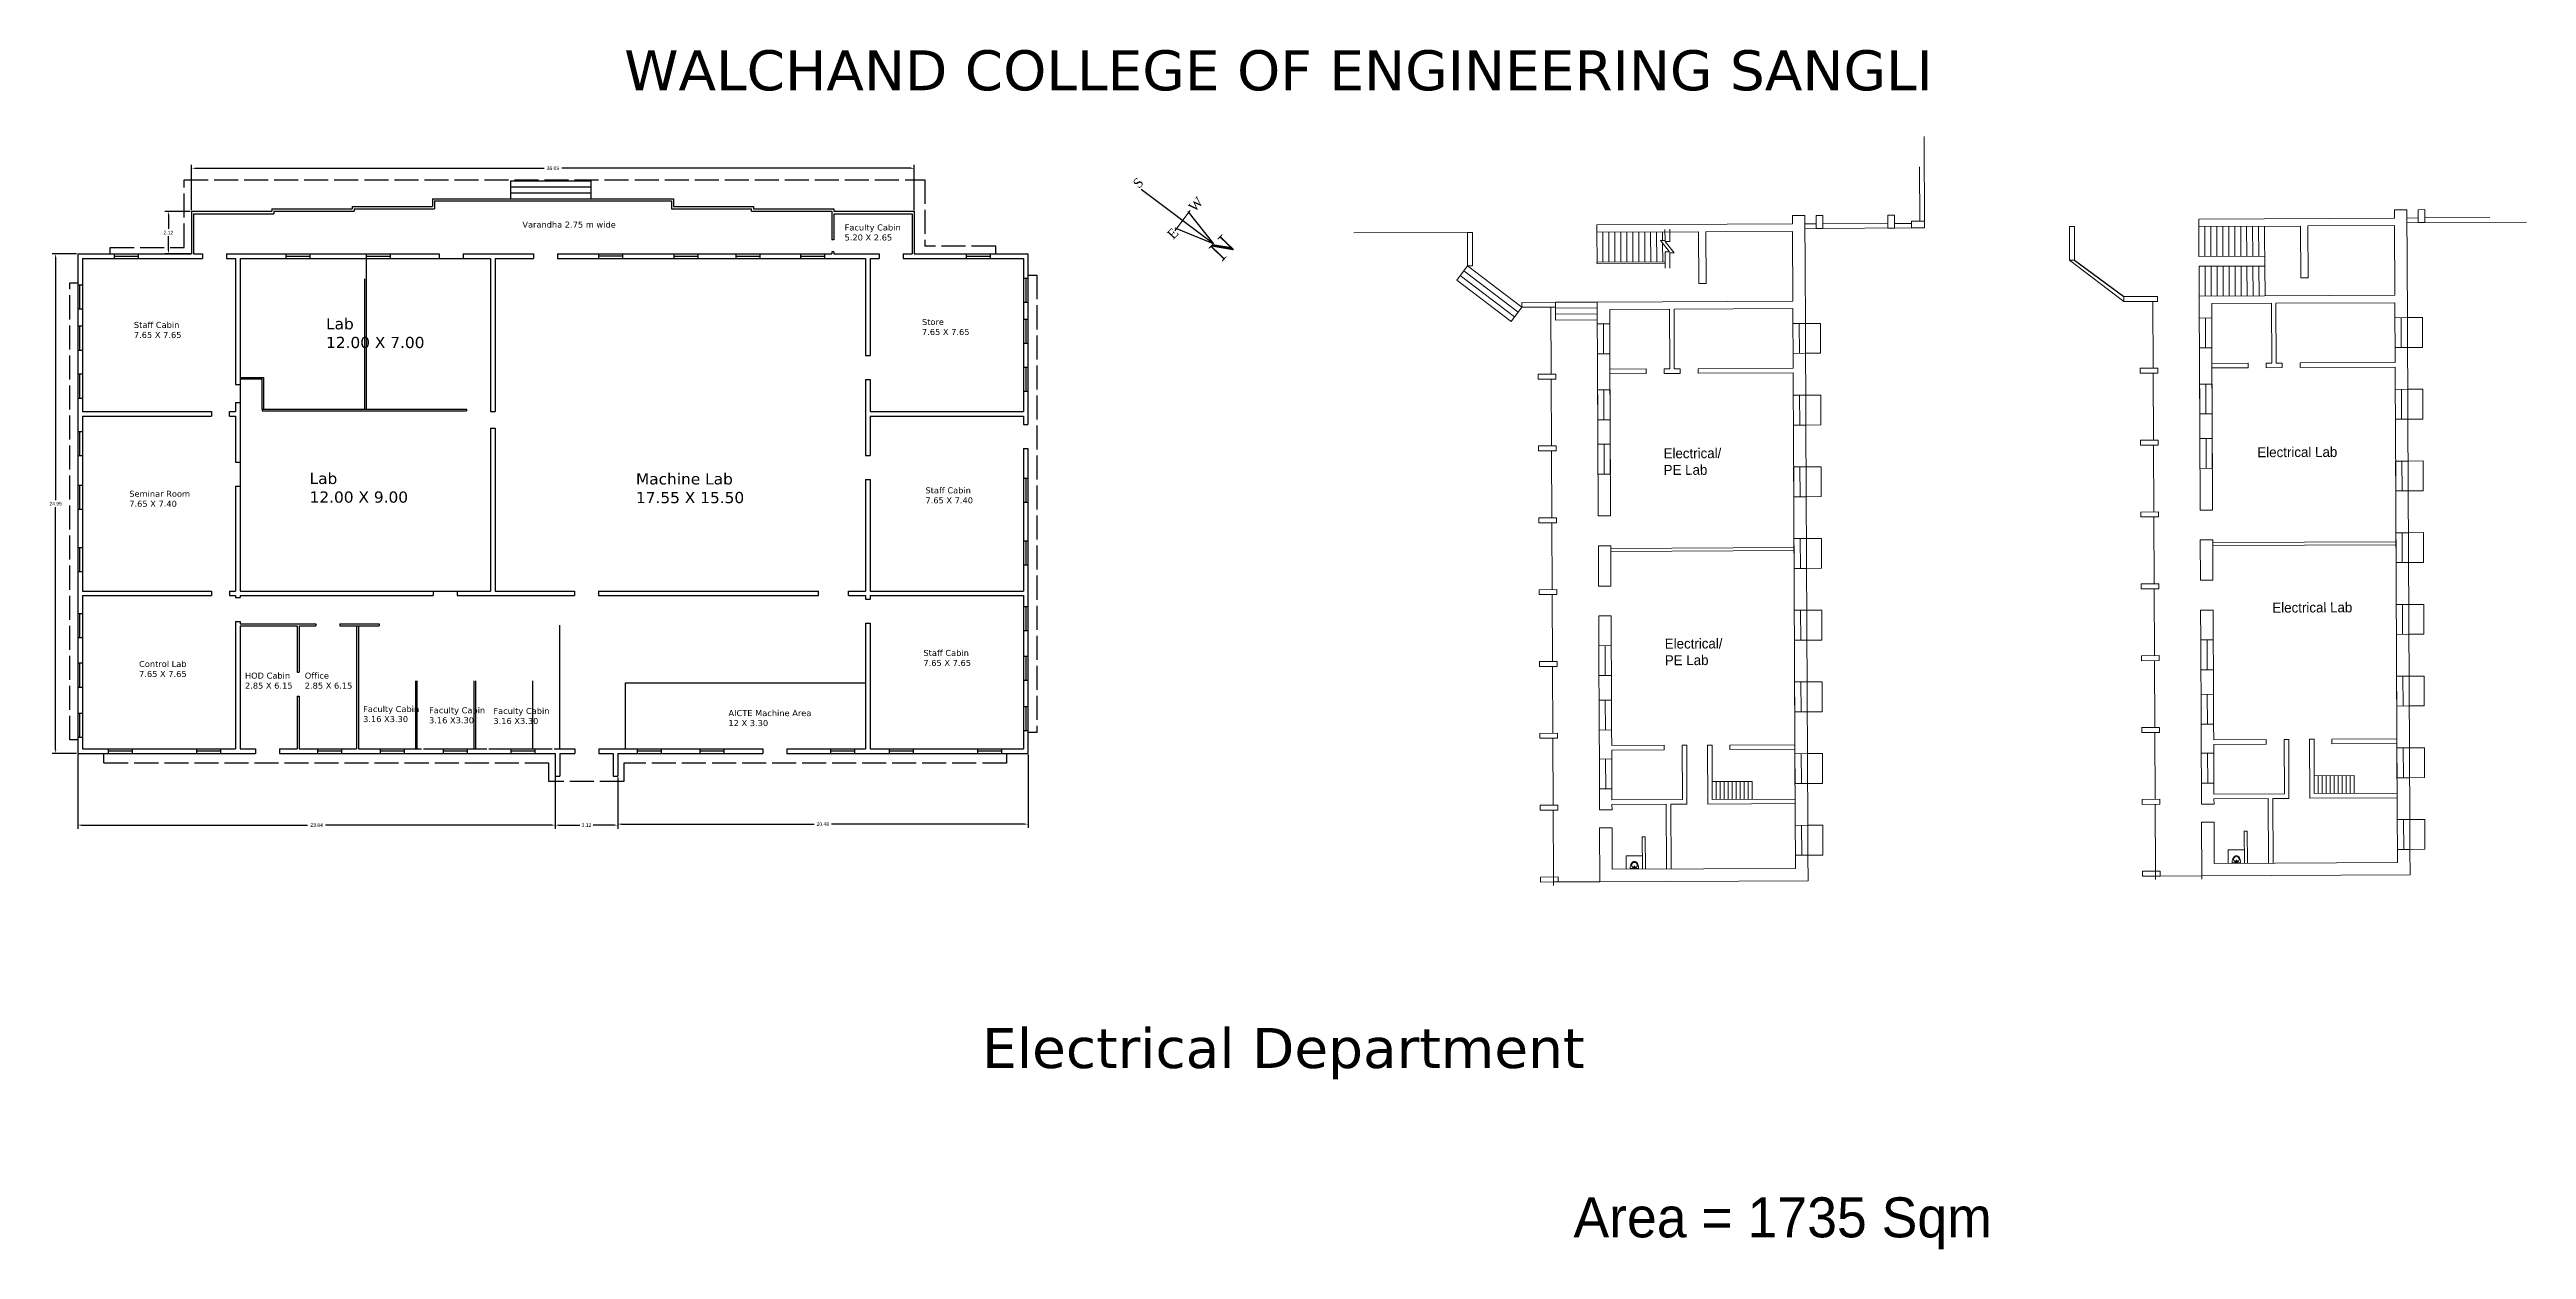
# Model space of a CAD drawing. Header units: inches. Extents: x 132 to 256, y -130 to 49.
# Drawn here: x 132.3 to 256, y -10.8 to 49.1 of the extents above.
import ezdxf

# ---------------------------------------------------------------- set-up
doc = ezdxf.new("R2010")
doc.units = ezdxf.units.IN
doc.header["$MEASUREMENT"] = 0
doc.linetypes.add('ACAD_ISO02W100', pattern=[15, 12, -3])
doc.layers.add('WALL', color=7, linetype='Continuous', lineweight=30)
doc.layers.add('window', color=7, linetype='Continuous', lineweight=13)
doc.styles.add('LGL', font='')
doc.styles.add('PRASAD', font='arial.ttf')
doc.styles.get('LGL').set_extended_font_data('LithographLight')
doc.dimstyles.get("Standard").update_dxf_attribs({"dimtxt": 0.18, "dimasz": 0.18, "dimexe": 0.18, "dimexo": 0.0625, "dimgap": 0.09, "dimtad": 0, "dimtih": 1, "dimtoh": 1, "dimdec": 4, "dimzin": 0, "dimdsep": 46, "dimtxsty": 'Standard', "dimcen": 0.09, "dimadec": 0, "dimazin": 0, "dimtfac": 1, "dimtdec": 4, "dimtofl": 0, "dimtmove": 0, "dimatfit": 3, "dimfxl": 1, "dimtolj": 1, "dimtzin": 0, "dimarcsym": 0})

# ---------------------------------------------------------------- blocks, each defined once
blk = doc.blocks.new('*D15')
at = {"color": 0, "lineweight": -2}
for p, q in [((133.75, 13.9), (133.75, 10.2)), ((157.59, 13.9), (157.59, 10.2)), ((133.93, 10.38), (145.22, 10.38)), ((157.41, 10.38), (146.12, 10.38))]:
    blk.add_line(p, q, dxfattribs=at)
at = {"color": 0}
for points in [[(133.93, 10.41), (133.93, 10.35), (133.75, 10.38)], [(157.41, 10.41), (157.41, 10.35), (157.59, 10.38)]]:
    blk.add_solid(points, dxfattribs=at)
at = {"layer": 'Defpoints', "color": 0}
for p in [(133.75, 13.96), (157.59, 13.96), (157.59, 10.38)]:
    blk.add_point(p, dxfattribs=at)
at = {"color": 0, "insert": (145.67, 10.38), "char_height": 0.18, "attachment_point": 5}
blk.add_mtext('\\A1;23.84', dxfattribs=at)
blk = doc.blocks.new('*D16')
at = {"color": 0, "lineweight": -2}
for p, q in [((157.59, 12.75), (157.59, 10.2)), ((160.71, 12.75), (160.71, 10.2)), ((157.77, 10.38), (158.82, 10.38)), ((160.53, 10.38), (159.48, 10.38))]:
    blk.add_line(p, q, dxfattribs=at)
at = {"color": 0}
for points in [[(157.77, 10.41), (157.77, 10.35), (157.59, 10.38)], [(160.53, 10.41), (160.53, 10.35), (160.71, 10.38)]]:
    blk.add_solid(points, dxfattribs=at)
at = {"layer": 'Defpoints', "color": 0}
for p in [(157.59, 12.82), (160.71, 12.82), (160.71, 10.38)]:
    blk.add_point(p, dxfattribs=at)
at = {"color": 0, "insert": (159.15, 10.38), "char_height": 0.18, "attachment_point": 5}
blk.add_mtext('\\A1;3.12', dxfattribs=at)
blk = doc.blocks.new('*D17')
at = {"color": 0, "lineweight": -2}
for p, q in [((181.2, 13.9), (181.2, 10.25)), ((160.71, 12.75), (160.71, 10.25)), ((160.89, 10.43), (170.52, 10.43)), ((181.02, 10.43), (171.39, 10.43))]:
    blk.add_line(p, q, dxfattribs=at)
at = {"color": 0}
for points in [[(160.89, 10.46), (160.89, 10.4), (160.71, 10.43)], [(181.02, 10.46), (181.02, 10.4), (181.2, 10.43)]]:
    blk.add_solid(points, dxfattribs=at)
at = {"layer": 'Defpoints', "color": 0}
for p in [(181.2, 13.96), (160.71, 12.82), (181.2, 10.43)]:
    blk.add_point(p, dxfattribs=at)
at = {"color": 0, "insert": (170.95, 10.43), "char_height": 0.18, "attachment_point": 5}
blk.add_mtext('\\A1;20.48', dxfattribs=at)
blk = doc.blocks.new('*D18')
at = {"color": 0, "lineweight": -2}
for p, q in [((133.68, 38.91), (132.46, 38.91)), ((132.64, 38.73), (132.64, 26.61)), ((132.64, 14.14), (132.64, 26.25)), ((133.68, 13.96), (132.46, 13.96))]:
    blk.add_line(p, q, dxfattribs=at)
at = {"color": 0}
for points in [[(132.61, 38.73), (132.67, 38.73), (132.64, 38.91)], [(132.61, 14.14), (132.67, 14.14), (132.64, 13.96)]]:
    blk.add_solid(points, dxfattribs=at)
at = {"layer": 'Defpoints', "color": 0}
for p in [(133.75, 38.91), (132.64, 13.96), (133.75, 13.96)]:
    blk.add_point(p, dxfattribs=at)
at = {"color": 0, "insert": (132.64, 26.43), "char_height": 0.18, "attachment_point": 5}
blk.add_mtext('\\A1;24.95', dxfattribs=at)
blk = doc.blocks.new('*D19')
at = {"color": 0, "lineweight": -2}
for p, q in [((139.36, 41.03), (138.09, 41.03)), ((138.27, 40.85), (138.27, 40.15)), ((138.27, 39.09), (138.27, 39.79)), ((139.36, 38.91), (138.09, 38.91))]:
    blk.add_line(p, q, dxfattribs=at)
at = {"color": 0}
for points in [[(138.24, 40.85), (138.3, 40.85), (138.27, 41.03)], [(138.24, 39.09), (138.3, 39.09), (138.27, 38.91)]]:
    blk.add_solid(points, dxfattribs=at)
at = {"layer": 'Defpoints', "color": 0}
for p in [(138.27, 41.03), (139.43, 41.03), (139.43, 38.91)]:
    blk.add_point(p, dxfattribs=at)
at = {"color": 0, "insert": (138.27, 39.97), "char_height": 0.18, "attachment_point": 5}
blk.add_mtext('\\A1;2.12', dxfattribs=at)
blk = doc.blocks.new('*D20')
at = {"color": 0, "lineweight": -2}
for p, q in [((139.43, 41.09), (139.43, 43.36)), ((175.52, 41.09), (175.52, 43.36)), ((139.61, 43.18), (157.04, 43.18)), ((175.34, 43.18), (157.91, 43.18))]:
    blk.add_line(p, q, dxfattribs=at)
at = {"color": 0}
for points in [[(139.61, 43.21), (139.61, 43.15), (139.43, 43.18)], [(175.34, 43.21), (175.34, 43.15), (175.52, 43.18)]]:
    blk.add_solid(points, dxfattribs=at)
at = {"layer": 'Defpoints', "color": 0}
for p in [(175.52, 43.18), (139.43, 41.03), (175.52, 41.03)]:
    blk.add_point(p, dxfattribs=at)
at = {"color": 0, "insert": (157.47, 43.18), "char_height": 0.18, "attachment_point": 5}
blk.add_mtext('\\A1;36.09', dxfattribs=at)
blk = doc.blocks.new('urinal_p07')
blk.add_lwpolyline([(240, -40, -0.0613081), (220, -199, -0.0746389), (169, -321, -0.1069794), (84, -411, -0.1515369), (0, -437, -0.1515369), (-84, -411, -0.1069794), (-169, -321, -0.0746389), (-220, -199, -0.0613081), (-240, -40)], format="xyb", close=True)
for centre, radius in [((0, -228), 159), ((0, -139), 40)]:
    blk.add_circle(centre, radius)

msp = doc.modelspace()

# ---------------------------------------------------------------- linework, layer by layer
at = {"linetype": 'ACAD_ISO02W100', "ltscale": 0.1}
for p, q in [((139.055, 39.219), (139.055, 42.602)), ((139.055, 42.602), (176.052, 42.602)), ((176.052, 42.602), (176.052, 39.284)), ((135.355, 39.219), (139.055, 39.219)), ((179.583, 39.284), (176.052, 39.284)), ((179.583, 38.907), (179.583, 39.284)), ((133.341, 14.637), (133.341, 37.454)), ((181.645, 37.837), (181.645, 14.996)), ((133.745, 14.637), (133.341, 14.637)), ((180.117, 13.958), (180.117, 13.473)), ((157.268, 13.472), (135.04, 13.472)), ((161.022, 12.553), (157.268, 12.553)), ((180.117, 13.473), (161.022, 13.473))]:
    msp.add_line(p, q, dxfattribs=at)
for p, q in [((155.377, 42.558), (157.471, 42.558)), ((155.377, 41.658), (155.377, 42.558)), ((155.377, 42.258), (157.471, 42.258)), ((157.471, 42.558), (159.377, 42.558)), ((157.471, 42.258), (159.377, 42.258)), ((159.377, 41.658), (159.377, 42.558)), ((139.426, 41.031), (143.436, 41.031)), ((139.426, 41.031), (139.426, 38.908)), ((139.526, 40.908), (143.536, 40.908)), ((139.526, 40.908), (139.526, 38.908)), ((143.436, 41.154), (147.446, 41.154)), ((143.436, 41.154), (143.436, 41.031)), ((143.536, 41.031), (147.546, 41.031)), ((143.536, 41.031), (143.536, 40.908)), ((147.446, 41.277), (151.456, 41.277)), ((147.446, 41.277), (147.446, 41.154)), ((147.546, 41.154), (151.556, 41.154)), ((147.546, 41.154), (147.546, 41.031)), ((151.456, 41.658), (157.471, 41.658)), ((151.456, 41.658), (151.456, 41.277)), ((151.556, 41.558), (157.471, 41.558)), ((151.556, 41.558), (151.556, 41.154)), ((154.356, 41.658), (154.586, 41.658)), ((155.377, 41.958), (157.471, 41.958)), ((157.471, 41.958), (159.377, 41.958)), ((157.471, 41.658), (163.486, 41.658)), ((157.471, 41.558), (163.386, 41.558)), ((163.386, 41.558), (163.386, 41.154)), ((163.386, 41.154), (167.396, 41.154)), ((163.486, 41.658), (163.486, 41.277)), ((163.486, 41.277), (167.496, 41.277)), ((167.396, 41.031), (167.396, 41.154)), ((167.396, 41.031), (171.406, 41.031)), ((167.496, 41.277), (167.496, 41.154)), ((167.496, 41.154), (171.506, 41.154)), ((171.406, 41.031), (171.406, 39.608)), ((171.506, 41.154), (171.506, 41.031)), ((171.506, 41.031), (175.516, 41.031)), ((171.506, 40.908), (175.416, 40.908)), ((171.506, 40.908), (171.506, 39.608)), ((175.416, 40.908), (175.416, 38.908)), ((175.516, 41.031), (175.516, 38.908)), ((171.506, 39.608), (171.406, 39.608)), ((133.746, 38.908), (139.426, 38.908)), ((133.746, 38.908), (133.746, 13.958)), ((133.976, 38.678), (139.974, 38.678)), ((133.976, 38.678), (133.976, 31.028)), ((135.355, 38.907), (135.355, 39.219)), ((135.555, 38.908), (135.555, 38.678)), ((135.555, 38.79), (136.755, 38.79)), ((136.755, 38.908), (136.755, 38.678)), ((139.055, 38.905), (139.055, 38.908)), ((139.526, 38.908), (139.974, 38.908)), ((139.974, 38.908), (139.974, 38.678)), ((141.174, 38.908), (151.785, 38.908)), ((141.174, 38.908), (141.174, 38.678)), ((141.174, 38.678), (141.626, 38.678)), ((141.626, 38.678), (141.626, 33.883)), ((141.856, 38.678), (152.985, 38.678)), ((141.856, 38.678), (141.856, 33.883)), ((144.14, 38.908), (144.14, 38.678)), ((144.14, 38.79), (145.34, 38.79)), ((145.34, 38.908), (145.34, 38.678)), ((148.143, 38.908), (148.143, 38.678)), ((148.143, 38.79), (149.343, 38.79)), ((148.143, 38.678), (148.143, 31.143)), ((149.343, 38.908), (149.343, 38.678)), ((151.785, 38.908), (151.785, 38.678)), ((152.985, 38.908), (156.509, 38.908)), ((152.985, 38.908), (152.985, 38.678)), ((152.985, 38.678), (154.356, 38.678)), ((154.356, 38.678), (154.356, 31.028)), ((154.586, 38.678), (156.509, 38.678)), ((154.586, 38.678), (154.586, 31.028)), ((156.509, 38.908), (156.509, 38.678)), ((157.709, 38.908), (161.325, 38.908)), ((157.709, 38.908), (157.709, 38.678)), ((157.709, 38.678), (160.125, 38.678)), ((159.755, 38.908), (159.755, 38.678)), ((160.955, 38.788), (159.755, 38.788)), ((160.125, 38.678), (173.086, 38.678)), ((160.955, 38.908), (160.955, 38.678)), ((161.325, 38.908), (171.406, 38.908)), ((163.509, 38.908), (163.509, 38.678)), ((163.509, 38.79), (164.709, 38.79)), ((164.709, 38.908), (164.709, 38.678)), ((166.602, 38.908), (166.602, 38.678)), ((166.602, 38.79), (167.802, 38.79)), ((167.802, 38.908), (167.802, 38.678)), ((169.84, 38.908), (169.84, 38.678)), ((169.84, 38.79), (171.04, 38.79)), ((171.04, 38.908), (171.04, 38.678)), ((171.406, 39.008), (171.406, 38.908)), ((171.506, 39.008), (171.406, 39.008)), ((171.506, 39.008), (171.506, 38.908)), ((171.506, 38.908), (173.216, 38.908)), ((173.086, 38.908), (173.216, 38.908)), ((173.086, 38.678), (173.086, 33.833)), ((173.216, 38.908), (173.767, 38.908)), ((173.316, 38.678), (173.767, 38.678)), ((173.316, 38.678), (173.316, 33.833)), ((173.767, 38.908), (173.767, 38.678)), ((174.967, 38.908), (175.416, 38.908)), ((174.967, 38.908), (174.967, 38.678)), ((174.967, 38.678), (180.966, 38.678)), ((175.516, 38.908), (181.196, 38.908)), ((178.103, 38.908), (178.103, 38.678)), ((178.103, 38.79), (179.303, 38.79)), ((179.303, 38.908), (179.303, 38.678)), ((180.966, 38.678), (180.966, 31.028)), ((181.196, 38.908), (181.196, 30.382)), ((233.46, 38.596), (235.922, 36.775)), ((133.341, 37.454), (133.747, 37.454)), ((133.746, 37.36), (133.976, 37.36)), ((133.855, 36.16), (133.855, 37.36)), ((148.068, 37.668), (148.068, 31.143)), ((180.966, 37.701), (181.196, 37.701)), ((181.081, 37.701), (181.081, 36.501)), ((181.196, 37.837), (181.645, 37.837)), ((133.746, 36.16), (133.976, 36.16)), ((180.966, 36.501), (181.196, 36.501)), ((133.746, 35.305), (133.976, 35.305)), ((133.855, 34.105), (133.855, 35.305)), ((180.966, 35.646), (181.196, 35.646)), ((181.081, 35.646), (181.081, 34.446)), ((133.746, 34.105), (133.976, 34.105)), ((141.626, 33.883), (141.626, 32.383)), ((141.856, 33.883), (141.856, 31.483)), ((173.086, 33.833), (173.316, 33.833)), ((180.966, 34.446), (181.196, 34.446)), ((133.746, 32.908), (133.976, 32.908)), ((133.855, 31.708), (133.855, 32.908)), ((141.626, 32.383), (141.856, 32.383)), ((141.856, 32.735), (143.031, 32.735)), ((141.856, 32.66), (142.956, 32.66)), ((142.956, 31.143), (142.956, 32.66)), ((143.031, 31.143), (143.031, 32.735)), ((173.086, 32.633), (173.086, 28.836)), ((173.086, 32.633), (173.316, 32.633)), ((173.316, 32.633), (173.316, 31.028)), ((180.966, 33.25), (181.196, 33.25)), ((181.081, 33.25), (181.081, 32.05)), ((133.746, 31.708), (133.976, 31.708)), ((133.976, 31.028), (140.426, 31.028)), ((140.426, 31.028), (140.426, 30.798)), ((141.326, 31.028), (141.626, 31.028)), ((141.326, 30.798), (141.326, 31.028)), ((141.626, 31.483), (141.626, 31.028)), ((141.626, 31.483), (141.856, 31.483)), ((141.856, 31.483), (141.856, 28.498)), ((142.956, 31.143), (153.156, 31.143)), ((142.956, 31.143), (142.956, 31.068)), ((142.956, 31.068), (153.156, 31.068)), ((142.956, 31.068), (153.156, 31.068)), ((153.156, 31.143), (153.156, 31.068)), ((154.356, 31.028), (154.586, 31.028)), ((173.316, 31.028), (180.966, 31.028)), ((180.966, 32.05), (181.196, 32.05)), ((133.746, 30.04), (133.976, 30.04)), ((133.855, 28.84), (133.855, 30.04)), ((133.976, 30.798), (140.426, 30.798)), ((133.976, 30.798), (133.976, 22.068)), ((141.326, 30.798), (141.626, 30.798)), ((141.626, 30.798), (141.626, 28.498)), ((154.356, 30.198), (154.586, 30.198)), ((154.356, 30.198), (154.356, 22.068)), ((154.586, 30.198), (154.586, 22.068)), ((173.316, 30.798), (180.966, 30.798)), ((173.316, 30.798), (173.316, 28.836)), ((180.966, 30.798), (180.966, 30.382)), ((180.966, 30.382), (181.196, 30.382)), ((133.746, 28.84), (133.976, 28.84)), ((141.626, 28.498), (141.856, 28.498)), ((141.856, 28.498), (141.856, 22.068)), ((173.086, 28.836), (173.316, 28.836)), ((180.966, 29.182), (180.966, 22.068)), ((180.966, 29.182), (181.196, 29.182)), ((181.196, 29.182), (181.196, 13.958)), ((133.746, 27.359), (133.976, 27.359)), ((133.855, 26.159), (133.855, 27.359)), ((141.626, 27.298), (141.626, 22.068)), ((141.626, 27.298), (141.856, 27.298)), ((173.086, 27.636), (173.086, 22.068)), ((173.086, 27.636), (173.316, 27.636)), ((173.316, 27.636), (173.316, 22.068)), ((180.966, 27.701), (181.196, 27.701)), ((181.081, 27.701), (181.081, 26.501)), ((133.746, 26.159), (133.976, 26.159)), ((180.966, 26.501), (181.196, 26.501)), ((133.746, 24.237), (133.976, 24.237)), ((133.855, 23.037), (133.855, 24.237)), ((180.966, 24.579), (181.196, 24.579)), ((181.081, 24.579), (181.081, 23.379)), ((133.746, 23.037), (133.976, 23.037)), ((180.966, 23.379), (181.196, 23.379)), ((133.976, 22.068), (140.426, 22.068)), ((133.976, 21.838), (140.426, 21.838)), ((133.976, 21.838), (133.976, 14.188)), ((140.426, 22.068), (140.426, 21.838)), ((141.326, 22.068), (141.626, 22.068)), ((141.326, 22.068), (141.326, 21.838)), ((141.326, 21.838), (141.626, 21.838)), ((141.626, 21.838), (141.626, 21.741)), ((141.626, 21.741), (141.856, 21.741)), ((141.856, 22.068), (151.496, 22.068)), ((141.856, 21.838), (151.496, 21.838)), ((141.856, 21.838), (141.856, 21.741)), ((151.496, 22.068), (151.496, 21.838)), ((151.496, 22.068), (152.696, 22.068)), ((152.696, 22.068), (154.356, 22.068)), ((152.696, 22.068), (152.696, 21.838)), ((152.696, 21.838), (158.544, 21.838)), ((154.586, 22.068), (158.544, 22.068)), ((158.544, 22.068), (158.544, 21.838)), ((159.744, 22.068), (169.299, 22.068)), ((159.744, 22.068), (159.744, 21.838)), ((159.744, 21.838), (169.299, 21.838)), ((169.299, 22.068), (170.739, 22.068)), ((169.299, 21.838), (170.739, 21.838)), ((170.739, 21.838), (170.739, 22.068)), ((172.239, 21.838), (172.239, 22.068)), ((172.239, 22.068), (173.086, 22.068)), ((172.239, 21.838), (173.086, 21.838)), ((173.086, 21.838), (173.086, 21.656)), ((173.086, 21.656), (173.316, 21.656)), ((173.316, 22.068), (180.966, 22.068)), ((173.316, 21.838), (180.966, 21.838)), ((173.316, 21.838), (173.316, 21.656)), ((180.966, 21.838), (180.966, 14.188)), ((180.966, 21.29), (181.196, 21.29)), ((181.081, 21.29), (181.081, 20.09)), ((133.746, 20.948), (133.976, 20.948)), ((133.855, 19.748), (133.855, 20.948)), ((141.626, 20.541), (141.626, 14.188)), ((141.626, 20.541), (141.856, 20.541)), ((141.856, 20.541), (141.856, 20.438)), ((141.856, 20.438), (145.631, 20.438)), ((141.856, 20.338), (144.706, 20.338)), ((141.856, 20.338), (141.856, 14.188)), ((144.706, 20.338), (144.706, 18.011)), ((144.806, 20.338), (145.631, 20.338)), ((144.806, 20.338), (144.806, 18.011)), ((145.631, 20.438), (145.631, 20.338)), ((146.831, 20.438), (148.8, 20.438)), ((146.831, 20.438), (146.831, 20.338)), ((146.831, 20.338), (148.8, 20.338)), ((147.656, 20.338), (147.656, 14.188)), ((147.756, 20.338), (147.756, 17.588)), ((148.8, 20.438), (148.8, 20.338)), ((157.82, 14.188), (157.82, 20.361)), ((173.086, 20.456), (173.086, 14.188)), ((173.086, 20.456), (173.316, 20.456)), ((173.316, 20.456), (173.316, 14.188)), ((180.966, 20.09), (181.196, 20.09)), ((133.746, 19.748), (133.976, 19.748)), ((180.966, 18.818), (181.196, 18.818)), ((181.081, 18.818), (181.081, 17.618)), ((133.746, 18.476), (133.976, 18.476)), ((133.855, 17.276), (133.855, 18.476)), ((144.706, 18.011), (144.806, 18.011)), ((147.756, 17.588), (147.756, 14.188)), ((150.606, 17.588), (150.606, 14.188)), ((150.681, 17.588), (150.681, 14.188)), ((153.531, 17.588), (153.531, 14.188)), ((153.606, 17.588), (153.606, 14.188)), ((156.456, 17.588), (156.456, 14.188)), ((161.086, 17.488), (173.086, 17.488)), ((161.086, 17.488), (161.086, 14.188)), ((180.966, 17.618), (181.196, 17.618)), ((133.746, 17.276), (133.976, 17.276)), ((144.706, 16.811), (144.706, 14.188)), ((144.706, 16.811), (144.806, 16.811)), ((144.806, 16.811), (144.806, 14.188)), ((180.966, 16.306), (181.196, 16.306)), ((181.081, 16.306), (181.081, 15.106)), ((133.746, 15.965), (133.976, 15.965)), ((133.855, 14.765), (133.855, 15.965)), ((180.966, 15.106), (181.196, 15.106)), ((181.645, 14.996), (181.195, 14.996)), ((133.746, 14.765), (133.976, 14.765)), ((133.746, 13.958), (142.612, 13.958)), ((133.976, 14.188), (141.626, 14.188)), ((135.04, 13.472), (135.04, 13.958)), ((135.256, 14.188), (135.256, 13.958)), ((136.456, 14.072), (135.256, 14.072)), ((136.456, 14.188), (136.456, 13.958)), ((139.675, 14.188), (139.675, 13.958)), ((140.875, 14.072), (139.675, 14.072)), ((140.875, 14.188), (140.875, 13.958)), ((141.856, 14.188), (142.612, 14.188)), ((142.612, 14.188), (142.612, 13.958)), ((143.812, 14.188), (144.706, 14.188)), ((143.812, 14.188), (143.812, 13.958)), ((143.812, 13.958), (157.59, 13.958)), ((144.806, 14.188), (147.656, 14.188)), ((145.721, 14.188), (145.721, 13.958)), ((146.921, 14.072), (145.721, 14.072)), ((146.921, 14.188), (146.921, 13.958)), ((147.756, 14.188), (150.916, 14.188)), ((148.848, 14.188), (148.848, 13.958)), ((150.048, 14.072), (148.848, 14.072)), ((150.048, 14.188), (150.048, 13.958)), ((151.016, 14.188), (154.176, 14.188)), ((151.99, 14.188), (151.99, 13.958)), ((153.19, 14.072), (151.99, 14.072)), ((153.19, 14.188), (153.19, 13.958)), ((154.276, 14.188), (157.436, 14.188)), ((155.37, 14.188), (155.37, 13.958)), ((156.57, 14.072), (155.37, 14.072)), ((156.57, 14.188), (156.57, 13.958)), ((157.536, 14.188), (158.572, 14.188)), ((157.59, 13.958), (157.59, 12.817)), ((157.82, 13.958), (158.572, 13.958)), ((157.82, 13.958), (157.82, 12.817)), ((158.572, 14.188), (158.572, 13.958)), ((159.772, 14.188), (167.951, 14.188)), ((159.772, 14.188), (159.772, 13.958)), ((159.772, 13.958), (160.483, 13.958)), ((160.483, 13.958), (160.483, 12.817)), ((160.713, 13.958), (167.951, 13.958)), ((160.713, 13.958), (160.713, 12.817)), ((161.682, 14.188), (161.682, 13.958)), ((162.882, 14.072), (161.682, 14.072)), ((162.882, 14.188), (162.882, 13.958)), ((164.809, 14.188), (164.809, 13.958)), ((166.009, 14.072), (164.809, 14.072)), ((166.009, 14.188), (166.009, 13.958)), ((167.951, 14.188), (167.951, 13.958)), ((169.151, 14.188), (173.086, 14.188)), ((169.151, 14.188), (169.151, 13.958)), ((169.151, 13.958), (173.316, 13.958)), ((171.331, 14.188), (171.331, 13.958)), ((172.531, 14.072), (171.331, 14.072)), ((172.531, 14.188), (172.531, 13.958)), ((173.086, 13.958), (181.196, 13.958)), ((173.316, 14.188), (180.966, 14.188)), ((174.26, 14.188), (174.26, 13.958)), ((175.46, 14.072), (174.26, 14.072)), ((175.46, 14.188), (175.46, 13.958)), ((178.68, 14.188), (178.68, 13.958)), ((179.88, 14.072), (178.68, 14.072)), ((179.88, 14.188), (179.88, 13.958)), ((157.268, 12.553), (157.268, 13.472)), ((157.59, 12.817), (157.82, 12.817)), ((160.483, 12.817), (160.713, 12.817)), ((161.022, 13.473), (161.022, 12.553))]:
    msp.add_line(p, q)
at = {"layer": 'window'}
for p, q in [((225.944, 44.76), (225.966, 40.205)), ((225.723, 43.252), (225.735, 40.536)), ((189.298, 41.074), (188.529, 40.055)), ((219.995, 40.821), (219.374, 40.818)), ((219.995, 40.821), (220.021, 35.433)), ((250.058, 41.112), (249.436, 41.109)), ((249.436, 41.109), (249.438, 40.693)), ((250.058, 41.112), (250.083, 35.723)), ((203.141, 39.978), (197.469, 39.952)), ((219.376, 40.402), (209.604, 40.357)), ((209.606, 39.984), (209.604, 40.357)), ((214.678, 40.007), (209.606, 39.984)), ((209.606, 39.984), (209.613, 38.492)), ((209.904, 39.985), (209.911, 38.493)), ((210.203, 39.987), (210.21, 38.495)), ((210.501, 39.988), (210.508, 38.496)), ((210.799, 39.989), (210.806, 38.497)), ((211.098, 39.991), (211.105, 38.499)), ((211.396, 39.992), (211.403, 38.5)), ((211.694, 39.993), (211.701, 38.502)), ((211.993, 39.995), (212, 38.503)), ((212.291, 39.996), (212.298, 38.504)), ((212.59, 39.998), (212.597, 38.506)), ((212.888, 39.999), (212.89, 39.574)), ((213.007, 40.131), (213.01, 39.575)), ((213.245, 40.132), (213.248, 39.52)), ((214.678, 40.007), (214.69, 37.422)), ((219.377, 40.029), (215.051, 40.009)), ((215.051, 40.009), (215.063, 37.423)), ((219.374, 40.818), (219.376, 40.402)), ((219.377, 40.029), (219.394, 36.548)), ((220.555, 40.408), (219.997, 40.405)), ((225.966, 40.205), (219.998, 40.177)), ((224.14, 40.425), (220.887, 40.409)), ((225.32, 40.43), (224.472, 40.426)), ((249.438, 40.693), (239.666, 40.647)), ((239.668, 40.274), (239.666, 40.647)), ((244.74, 40.298), (239.668, 40.274)), ((239.668, 40.274), (239.675, 38.782)), ((239.966, 40.276), (239.973, 38.784)), ((240.265, 40.277), (240.272, 38.785)), ((240.563, 40.278), (240.57, 38.786)), ((240.862, 40.28), (240.869, 38.788)), ((241.16, 40.281), (241.167, 38.789)), ((241.458, 40.283), (241.465, 38.791)), ((241.757, 40.284), (241.764, 38.792)), ((242.055, 40.285), (242.062, 38.793)), ((242.353, 40.287), (242.36, 38.795)), ((242.652, 40.288), (242.659, 38.796)), ((242.95, 40.289), (242.952, 39.864)), ((242.953, 39.864), (242.969, 38.3)), ((244.74, 40.298), (244.753, 37.712)), ((249.44, 40.32), (245.113, 40.3)), ((245.113, 40.3), (245.126, 37.714)), ((249.44, 40.32), (249.456, 36.839)), ((250.617, 40.698), (250.06, 40.696)), ((256.028, 40.495), (250.061, 40.467)), ((254.202, 40.715), (250.95, 40.7)), ((213.015, 38.508), (209.612, 38.492)), ((209.612, 38.492), (209.613, 38.411)), ((213.015, 38.426), (209.613, 38.411)), ((212.777, 39.574), (213.01, 39.575)), ((213.236, 39.006), (212.777, 39.574)), ((212.891, 39.433), (212.895, 38.507)), ((213.013, 39.005), (213.236, 39.006)), ((213.013, 39.005), (213.017, 38.196)), ((213.015, 39.519), (213.248, 39.52)), ((213.474, 38.952), (213.015, 39.519)), ((213.251, 38.951), (213.474, 38.952)), ((213.251, 38.951), (213.254, 38.197)), ((235.923, 36.527), (233.211, 38.595)), ((242.957, 38.798), (239.674, 38.782)), ((203.149, 38.304), (202.606, 37.593)), ((205.318, 35.525), (202.606, 37.593)), ((205.499, 35.762), (202.787, 37.83)), ((205.68, 35.999), (202.968, 38.067)), ((205.861, 36.237), (203.149, 38.304)), ((215.063, 37.423), (214.69, 37.422)), ((242.969, 38.3), (239.684, 38.285)), ((239.684, 38.285), (239.691, 36.793)), ((239.983, 38.286), (239.99, 36.794)), ((240.281, 38.288), (240.288, 36.796)), ((240.579, 38.289), (240.586, 36.797)), ((240.878, 38.291), (240.885, 36.799)), ((241.176, 38.292), (241.183, 36.8)), ((241.475, 38.293), (241.482, 36.801)), ((241.773, 38.295), (241.78, 36.803)), ((242.071, 38.296), (242.078, 36.804)), ((242.37, 38.298), (242.377, 36.806)), ((242.668, 38.299), (242.675, 36.807)), ((242.969, 38.3), (242.973, 36.808)), ((245.126, 37.714), (244.753, 37.712)), ((205.861, 36.237), (205.318, 35.525)), ((207.306, 36.243), (207.322, 32.904)), ((209.622, 36.503), (207.534, 36.493)), ((207.535, 36.244), (207.538, 35.598)), ((209.624, 36.204), (207.535, 36.195)), ((209.625, 35.906), (207.536, 35.896)), ((219.394, 36.548), (209.622, 36.503)), ((209.622, 36.503), (209.627, 35.411)), ((213.229, 36.147), (210.246, 36.133)), ((210.246, 36.133), (210.249, 35.413)), ((213.229, 36.147), (213.243, 33.163)), ((219.396, 36.176), (213.458, 36.148)), ((213.458, 36.148), (213.472, 33.164)), ((219.396, 36.176), (219.399, 35.43)), ((237.368, 36.534), (237.384, 33.194)), ((249.456, 36.839), (239.684, 36.793)), ((239.684, 36.793), (239.689, 35.701)), ((243.291, 36.437), (240.308, 36.423)), ((240.308, 36.423), (240.311, 35.704)), ((243.291, 36.437), (243.305, 33.453)), ((249.458, 36.466), (243.52, 36.438)), ((243.52, 36.438), (243.534, 33.454)), ((249.458, 36.466), (249.461, 35.72)), ((209.626, 35.608), (207.538, 35.598)), ((210.249, 35.413), (209.627, 35.411)), ((209.627, 35.411), (209.634, 33.919)), ((209.938, 35.412), (209.945, 33.92)), ((210.249, 35.413), (210.256, 33.922)), ((220.021, 35.433), (219.399, 35.43)), ((219.399, 35.43), (219.406, 33.938)), ((219.71, 35.431), (219.717, 33.939)), ((220.021, 35.433), (220.767, 35.436)), ((220.021, 35.433), (220.028, 33.941)), ((220.767, 35.436), (220.774, 33.944)), ((240.311, 35.704), (239.689, 35.701)), ((239.689, 35.701), (239.696, 34.209)), ((240, 35.702), (240.007, 34.21)), ((240.311, 35.704), (240.318, 34.212)), ((250.083, 35.723), (249.461, 35.72)), ((249.461, 35.72), (249.468, 34.228)), ((249.772, 35.721), (249.779, 34.229)), ((250.083, 35.723), (250.829, 35.726)), ((250.083, 35.723), (250.09, 34.231)), ((250.829, 35.726), (250.836, 34.234)), ((210.256, 33.922), (209.634, 33.919)), ((209.634, 33.919), (209.672, 25.819)), ((210.256, 33.922), (210.294, 25.822)), ((220.028, 33.941), (219.406, 33.938)), ((219.406, 33.938), (219.409, 33.192)), ((220.028, 33.941), (220.774, 33.944)), ((220.028, 33.941), (220.037, 31.852)), ((240.318, 34.212), (239.696, 34.209)), ((239.696, 34.209), (239.734, 26.109)), ((240.318, 34.212), (240.356, 26.112)), ((242.136, 33.448), (240.322, 33.439)), ((242.136, 33.448), (242.137, 33.219)), ((243.305, 33.453), (243.031, 33.452)), ((243.031, 33.452), (243.033, 33.223)), ((243.835, 33.456), (243.534, 33.454)), ((243.835, 33.456), (243.836, 33.227)), ((249.472, 33.482), (244.73, 33.46)), ((244.73, 33.46), (244.731, 33.231)), ((250.09, 34.231), (249.468, 34.228)), ((249.468, 34.228), (249.472, 33.482)), ((250.09, 34.231), (250.836, 34.234)), ((250.09, 34.231), (250.1, 32.142)), ((207.323, 32.655), (207.338, 29.316)), ((212.074, 33.158), (210.26, 33.149)), ((212.075, 32.929), (210.261, 32.92)), ((212.074, 33.158), (212.075, 32.929)), ((213.243, 33.163), (212.969, 33.162)), ((212.969, 33.162), (212.97, 32.933)), ((213.773, 32.937), (212.97, 32.933)), ((213.772, 33.165), (213.472, 33.164)), ((213.772, 33.165), (213.773, 32.937)), ((219.409, 33.192), (214.667, 33.17)), ((214.667, 33.17), (214.668, 32.941)), ((219.411, 32.963), (214.668, 32.941)), ((219.411, 32.963), (219.416, 31.849)), ((237.385, 32.946), (237.401, 29.606)), ((240.327, 32.408), (239.705, 32.406)), ((239.712, 30.914), (239.705, 32.406)), ((240.023, 30.915), (240.016, 32.407)), ((242.137, 33.219), (240.323, 33.211)), ((240.334, 30.917), (240.327, 32.408)), ((243.836, 33.227), (243.033, 33.223)), ((249.473, 33.253), (244.731, 33.231)), ((249.473, 33.253), (249.478, 32.139)), ((210.264, 32.118), (209.643, 32.115)), ((209.65, 30.623), (209.643, 32.115)), ((209.961, 30.625), (209.954, 32.117)), ((210.271, 30.626), (210.264, 32.118)), ((220.037, 31.852), (219.416, 31.849)), ((219.416, 31.849), (219.423, 30.357)), ((219.727, 31.851), (219.734, 30.359)), ((220.037, 31.852), (220.783, 31.856)), ((220.037, 31.852), (220.044, 30.36)), ((220.783, 31.856), (220.79, 30.364)), ((250.1, 32.142), (249.478, 32.139)), ((249.478, 32.139), (249.485, 30.647)), ((249.789, 32.141), (249.796, 30.649)), ((250.1, 32.142), (250.846, 32.146)), ((250.1, 32.142), (250.107, 30.65)), ((250.846, 32.146), (250.853, 30.654)), ((210.271, 30.626), (209.65, 30.623)), ((220.044, 30.36), (219.423, 30.357)), ((219.423, 30.357), (219.516, 10.366)), ((220.044, 30.36), (220.79, 30.364)), ((220.044, 30.36), (220.138, 10.369)), ((240.334, 30.917), (239.712, 30.914)), ((240.339, 29.689), (239.718, 29.686)), ((240.035, 28.195), (240.028, 29.687)), ((240.346, 28.197), (240.339, 29.689)), ((250.107, 30.65), (249.485, 30.647)), ((249.485, 30.647), (249.579, 10.656)), ((250.107, 30.65), (250.853, 30.654)), ((250.107, 30.65), (250.2, 10.659)), ((207.34, 29.068), (207.355, 25.728)), ((210.277, 29.399), (209.655, 29.396)), ((209.662, 27.904), (209.655, 29.396)), ((209.973, 27.905), (209.966, 29.397)), ((210.284, 27.907), (210.277, 29.399)), ((237.402, 29.358), (237.417, 26.018)), ((239.725, 28.194), (239.718, 29.686)), ((250.117, 28.562), (249.495, 28.559)), ((249.495, 28.559), (249.502, 27.067)), ((249.806, 28.56), (249.813, 27.068)), ((250.117, 28.562), (250.862, 28.565)), ((250.117, 28.562), (250.124, 27.07)), ((250.862, 28.565), (250.869, 27.073)), ((210.284, 27.907), (209.662, 27.904)), ((220.054, 28.272), (219.433, 28.269)), ((219.433, 28.269), (219.44, 26.777)), ((219.743, 28.27), (219.75, 26.778)), ((220.054, 28.272), (220.8, 28.275)), ((220.054, 28.272), (220.061, 26.78)), ((220.8, 28.275), (220.807, 26.783)), ((240.346, 28.197), (239.725, 28.194)), ((220.061, 26.78), (219.44, 26.777)), ((220.061, 26.78), (220.807, 26.783)), ((240.356, 26.112), (239.734, 26.109)), ((250.124, 27.07), (249.502, 27.067)), ((250.124, 27.07), (250.869, 27.073)), ((207.356, 25.48), (207.372, 22.14)), ((210.294, 25.822), (209.672, 25.819)), ((237.419, 25.77), (237.434, 22.43)), ((250.133, 24.981), (249.512, 24.978)), ((249.512, 24.978), (249.519, 23.486)), ((249.822, 24.98), (249.829, 23.488)), ((250.133, 24.981), (250.879, 24.985)), ((250.133, 24.981), (250.14, 23.489)), ((250.879, 24.985), (250.886, 23.493)), ((210.301, 24.33), (209.679, 24.327)), ((209.679, 24.327), (209.689, 22.315)), ((210.301, 24.33), (210.31, 22.318)), ((219.451, 24.241), (210.301, 24.198)), ((219.452, 24.092), (210.302, 24.049)), ((220.071, 24.691), (219.449, 24.688)), ((219.449, 24.688), (219.456, 23.196)), ((219.76, 24.69), (219.767, 23.198)), ((220.071, 24.691), (220.817, 24.695)), ((220.071, 24.691), (220.078, 23.199)), ((220.817, 24.695), (220.824, 23.203)), ((240.363, 24.62), (239.741, 24.618)), ((239.741, 24.618), (239.751, 22.605)), ((240.363, 24.62), (240.372, 22.608)), ((249.514, 24.531), (240.364, 24.488)), ((249.514, 24.382), (240.364, 24.339)), ((210.31, 22.318), (209.689, 22.315)), ((220.078, 23.199), (219.456, 23.196)), ((220.078, 23.199), (220.824, 23.203)), ((240.372, 22.608), (239.751, 22.605)), ((250.14, 23.489), (249.519, 23.486)), ((250.14, 23.489), (250.886, 23.493)), ((207.373, 21.892), (207.389, 18.553)), ((220.088, 21.111), (219.466, 21.108)), ((219.466, 21.108), (219.473, 19.616)), ((219.777, 21.109), (219.784, 19.617)), ((220.088, 21.111), (220.834, 21.114)), ((220.088, 21.111), (220.095, 19.619)), ((220.834, 21.114), (220.841, 19.622)), ((237.435, 22.182), (237.451, 18.842)), ((240.379, 21.116), (239.758, 21.113)), ((239.758, 21.113), (239.765, 19.629)), ((240.379, 21.116), (240.386, 19.632)), ((250.15, 21.401), (249.528, 21.398)), ((249.528, 21.398), (249.535, 19.906)), ((249.839, 21.399), (249.846, 19.907)), ((250.15, 21.401), (250.896, 21.404)), ((250.15, 21.401), (250.157, 19.909)), ((250.896, 21.404), (250.903, 19.912)), ((210.317, 20.826), (209.696, 20.824)), ((209.696, 20.824), (209.703, 19.339)), ((210.317, 20.826), (210.324, 19.342)), ((250.157, 19.909), (249.535, 19.906)), ((250.157, 19.909), (250.903, 19.912)), ((210.324, 19.342), (209.703, 19.339)), ((209.703, 19.339), (209.71, 17.847)), ((210.013, 19.341), (210.02, 17.849)), ((210.324, 19.342), (210.331, 17.85)), ((220.095, 19.619), (219.473, 19.616)), ((220.095, 19.619), (220.841, 19.622)), ((237.452, 18.594), (237.468, 15.254)), ((240.386, 19.632), (239.765, 19.629)), ((239.765, 19.629), (239.772, 18.137)), ((240.076, 19.631), (240.083, 18.139)), ((240.386, 19.632), (240.393, 18.14)), ((207.39, 18.304), (207.406, 14.965)), ((210.331, 17.85), (209.71, 17.847)), ((209.71, 17.847), (209.715, 16.62)), ((210.331, 17.85), (210.337, 16.623)), ((220.104, 17.53), (219.483, 17.527)), ((219.483, 17.527), (219.49, 16.035)), ((219.794, 17.529), (219.801, 16.037)), ((220.104, 17.53), (220.85, 17.534)), ((220.104, 17.53), (220.111, 16.038)), ((220.85, 17.534), (220.857, 16.042)), ((240.393, 18.14), (239.772, 18.137)), ((239.772, 18.137), (239.777, 16.91)), ((240.393, 18.14), (240.399, 16.913)), ((250.167, 17.82), (249.545, 17.817)), ((249.545, 17.817), (249.552, 16.325)), ((249.856, 17.819), (249.863, 16.327)), ((250.167, 17.82), (250.913, 17.823)), ((250.167, 17.82), (250.174, 16.328)), ((250.913, 17.823), (250.92, 16.332)), ((210.337, 16.623), (209.715, 16.62)), ((209.715, 16.62), (209.722, 15.128)), ((210.026, 16.621), (210.033, 15.129)), ((210.337, 16.623), (210.344, 15.131)), ((240.399, 16.913), (239.777, 16.91)), ((239.777, 16.91), (239.784, 15.418)), ((240.088, 16.911), (240.095, 15.419)), ((240.399, 16.913), (240.406, 15.421)), ((250.174, 16.328), (249.552, 16.325)), ((250.174, 16.328), (250.92, 16.332)), ((210.344, 15.131), (209.722, 15.128)), ((209.722, 15.128), (209.729, 13.678)), ((210.344, 15.131), (210.348, 14.352)), ((220.111, 16.038), (219.49, 16.035)), ((220.111, 16.038), (220.857, 16.042)), ((237.469, 15.006), (237.485, 11.667)), ((240.406, 15.421), (239.784, 15.418)), ((239.784, 15.418), (239.791, 13.968)), ((240.406, 15.421), (240.41, 14.642)), ((207.407, 14.716), (207.422, 11.377)), ((210.351, 13.681), (209.729, 13.678)), ((209.729, 13.678), (209.736, 12.186)), ((210.04, 13.679), (210.047, 12.188)), ((212.968, 14.364), (210.348, 14.352)), ((212.969, 14.135), (210.349, 14.123)), ((210.349, 14.123), (210.351, 13.681)), ((210.351, 13.681), (210.358, 12.189)), ((212.968, 14.364), (212.969, 14.135)), ((214.092, 14.369), (213.863, 14.368)), ((213.863, 14.368), (213.876, 11.653)), ((214.092, 14.369), (214.106, 11.425)), ((215.357, 14.375), (215.128, 14.374)), ((215.128, 14.374), (215.142, 11.43)), ((215.357, 14.375), (215.37, 11.66)), ((219.497, 14.395), (216.252, 14.379)), ((216.252, 14.379), (216.253, 14.151)), ((219.499, 14.166), (216.253, 14.151)), ((220.121, 13.95), (219.5, 13.947)), ((219.5, 13.947), (219.507, 12.455)), ((219.81, 13.948), (219.817, 12.456)), ((220.121, 13.95), (220.867, 13.953)), ((220.121, 13.95), (220.128, 12.458)), ((220.867, 13.953), (220.874, 12.461)), ((240.413, 13.971), (239.791, 13.968)), ((239.791, 13.968), (239.798, 12.476)), ((240.102, 13.969), (240.109, 12.477)), ((243.03, 14.654), (240.41, 14.642)), ((243.031, 14.425), (240.411, 14.413)), ((240.411, 14.413), (240.413, 13.971)), ((240.413, 13.971), (240.42, 12.479)), ((243.03, 14.654), (243.031, 14.425)), ((244.154, 14.659), (243.925, 14.658)), ((243.925, 14.658), (243.938, 11.943)), ((244.154, 14.659), (244.168, 11.715)), ((245.419, 14.665), (245.191, 14.664)), ((245.191, 14.664), (245.204, 11.72)), ((245.419, 14.665), (245.432, 11.95)), ((249.56, 14.684), (246.314, 14.669)), ((246.314, 14.669), (246.315, 14.441)), ((249.561, 14.456), (246.315, 14.441)), ((250.184, 14.239), (249.562, 14.236)), ((249.562, 14.236), (249.569, 12.745)), ((249.873, 14.238), (249.88, 12.746)), ((250.184, 14.239), (250.93, 14.243)), ((250.184, 14.239), (250.191, 12.748)), ((250.93, 14.243), (250.936, 12.751)), ((217.355, 12.565), (215.366, 12.555)), ((215.564, 12.556), (215.569, 11.661)), ((215.763, 12.557), (215.768, 11.662)), ((215.962, 12.558), (215.966, 11.663)), ((216.161, 12.559), (216.165, 11.664)), ((216.36, 12.56), (216.364, 11.665)), ((216.559, 12.561), (216.563, 11.666)), ((216.758, 12.562), (216.762, 11.667)), ((216.957, 12.563), (216.961, 11.668)), ((217.156, 12.564), (217.16, 11.668)), ((217.355, 12.565), (217.359, 11.669)), ((220.128, 12.458), (219.507, 12.455)), ((220.128, 12.458), (220.874, 12.461)), ((240.42, 12.479), (239.798, 12.476)), ((239.798, 12.476), (239.803, 11.424)), ((240.42, 12.479), (240.422, 11.926)), ((247.417, 12.854), (245.428, 12.845)), ((245.627, 12.846), (245.631, 11.951)), ((245.826, 12.847), (245.83, 11.952)), ((246.025, 12.848), (246.029, 11.953)), ((246.223, 12.849), (246.228, 11.954)), ((246.422, 12.85), (246.427, 11.955)), ((246.621, 12.851), (246.625, 11.955)), ((246.82, 12.852), (246.824, 11.956)), ((247.019, 12.852), (247.023, 11.957)), ((247.218, 12.853), (247.222, 11.958)), ((247.417, 12.854), (247.421, 11.959)), ((250.191, 12.748), (249.569, 12.745)), ((250.191, 12.748), (250.936, 12.751)), ((210.358, 12.189), (209.736, 12.186)), ((209.736, 12.186), (209.741, 11.135)), ((210.363, 11.137), (209.741, 11.135)), ((210.358, 12.189), (210.36, 11.637)), ((213.876, 11.653), (210.36, 11.637)), ((213.066, 11.421), (210.361, 11.408)), ((210.361, 11.408), (210.363, 11.137)), ((213.066, 11.421), (213.082, 8.188)), ((214.106, 11.425), (213.295, 11.422)), ((213.295, 11.422), (213.31, 8.189)), ((219.511, 11.451), (215.142, 11.43)), ((219.51, 11.679), (215.37, 11.66)), ((237.486, 11.418), (237.501, 8.079)), ((240.425, 11.427), (239.803, 11.424)), ((243.938, 11.943), (240.422, 11.926)), ((243.129, 11.71), (240.423, 11.698)), ((240.423, 11.698), (240.425, 11.427)), ((243.129, 11.71), (243.144, 8.478)), ((244.168, 11.715), (243.357, 11.711)), ((243.357, 11.711), (243.373, 8.479)), ((249.574, 11.741), (245.204, 11.72)), ((249.573, 11.969), (245.432, 11.95)), ((207.424, 11.128), (207.439, 7.789)), ((210.367, 10.242), (209.745, 10.239)), ((209.745, 10.239), (209.758, 7.551)), ((210.367, 10.242), (210.376, 8.176)), ((220.138, 10.369), (219.516, 10.366)), ((219.516, 10.366), (219.523, 8.874)), ((219.827, 10.368), (219.834, 8.876)), ((220.138, 10.369), (220.884, 10.373)), ((220.138, 10.369), (220.145, 8.877)), ((220.884, 10.373), (220.891, 8.881)), ((240.429, 10.532), (239.807, 10.529)), ((239.807, 10.529), (239.82, 7.841)), ((240.429, 10.532), (240.439, 8.465)), ((241.946, 8.472), (241.938, 10.082)), ((242.087, 10.082), (241.938, 10.082)), ((242.095, 8.473), (242.087, 10.082)), ((250.2, 10.659), (249.579, 10.656)), ((249.579, 10.656), (249.586, 9.164)), ((249.89, 10.657), (249.897, 9.165)), ((250.2, 10.659), (250.946, 10.662)), ((250.2, 10.659), (250.207, 9.167)), ((250.946, 10.662), (250.953, 9.17)), ((211.072, 8.848), (211.88, 8.852)), ((211.075, 8.179), (211.072, 8.848)), ((212.025, 9.793), (211.876, 9.792)), ((211.883, 8.183), (211.876, 9.792)), ((212.033, 8.183), (212.025, 9.793)), ((220.145, 8.877), (219.523, 8.874)), ((219.523, 8.874), (219.526, 8.218)), ((220.145, 8.877), (220.891, 8.881)), ((220.145, 8.877), (220.151, 7.6)), ((241.134, 9.137), (241.943, 9.141)), ((241.138, 8.469), (241.134, 9.137)), ((250.207, 9.167), (249.586, 9.164)), ((249.586, 9.164), (249.589, 8.508)), ((250.207, 9.167), (250.953, 9.17)), ((250.207, 9.167), (250.213, 7.889)), ((207.439, 7.789), (207.441, 7.371)), ((209.758, 7.551), (207.44, 7.54)), ((220.151, 7.6), (209.758, 7.551)), ((219.526, 8.218), (210.376, 8.176)), ((237.501, 8.079), (237.503, 7.661)), ((239.82, 7.841), (237.503, 7.83)), ((250.213, 7.889), (239.82, 7.841)), ((239.82, 7.841), (239.821, 7.672)), ((249.589, 8.508), (240.439, 8.465))]:
    msp.add_line(p, q, dxfattribs=at)
for points in [[(220.553, 40.824), (220.886, 40.825), (220.889, 40.181), (220.556, 40.179)], [(224.47, 40.842), (224.138, 40.84), (224.141, 40.196), (224.473, 40.198)], [(250.615, 41.114), (250.948, 41.116), (250.951, 40.471), (250.618, 40.47)], [(203.149, 38.304), (203.141, 39.978), (203.39, 39.979), (203.398, 38.306)], [(225.966, 40.205), (225.964, 40.537), (225.32, 40.534), (225.321, 40.201)], [(233.211, 38.595), (233.203, 40.269), (233.452, 40.27), (233.46, 38.596)], [(205.86, 36.485), (207.534, 36.493), (207.535, 36.244), (205.861, 36.237)], [(235.922, 36.775), (237.596, 36.783), (237.597, 36.535), (235.923, 36.527)], [(206.68, 32.901), (207.55, 32.905), (207.552, 32.656), (206.681, 32.652)], [(236.742, 33.191), (237.613, 33.195), (237.614, 32.947), (236.743, 32.943)], [(206.697, 29.313), (207.567, 29.317), (207.568, 29.069), (206.698, 29.065)], [(236.759, 29.603), (237.629, 29.607), (237.631, 29.359), (236.76, 29.355)], [(236.776, 26.015), (237.646, 26.019), (237.647, 25.771), (236.777, 25.767)], [(206.714, 25.725), (207.584, 25.729), (207.585, 25.481), (206.715, 25.477)], [(236.793, 22.427), (237.663, 22.431), (237.664, 22.183), (236.794, 22.179)], [(206.731, 22.137), (207.601, 22.141), (207.602, 21.893), (206.732, 21.889)], [(236.809, 18.839), (237.68, 18.844), (237.681, 18.595), (236.811, 18.591)], [(206.747, 18.55), (207.618, 18.554), (207.619, 18.305), (206.749, 18.301)], [(206.764, 14.962), (207.634, 14.966), (207.636, 14.717), (206.765, 14.713)], [(236.826, 15.251), (237.697, 15.256), (237.698, 15.007), (236.827, 15.003)], [(206.781, 11.374), (207.651, 11.378), (207.652, 11.129), (206.782, 11.125)], [(236.843, 11.664), (237.713, 11.668), (237.714, 11.419), (236.844, 11.415)], [(206.798, 7.786), (207.668, 7.79), (207.669, 7.541), (206.799, 7.537)], [(236.86, 8.076), (237.73, 8.08), (237.731, 7.831), (236.861, 7.827)]]:
    msp.add_lwpolyline(points, close=True, dxfattribs=at)

# ---------------------------------------------------------------- block references
for p, xscale, yscale, zscale, rotation in [((241.544, 8.469), 0.0008802142099193785, 0.0008802142098032206, 0.0008802142099472163, 180.2681908129599), ((211.482, 8.179), 0.0008801942540509613, 0.0008801942539349294, 0.0008801942540789448, 180.2681908129458)]:
    msp.add_blockref('urinal_p07', p, dxfattribs=dict(at, xscale=xscale, yscale=yscale, zscale=zscale, rotation=rotation))

# ---------------------------------------------------------------- texts
at = {"attachment_point": 1}
for s, insert, char_height, width in [('{\\fVerdana|b0|i0|c0|p34;WALCHAND COLLEGE OF ENGINEERING SANGLI}', (161.03, 49.075), 2, 74.36788), ('{\\fVerdana|b0|i0|c0|p34;Varandha 2.75 m wide}', (155.946, 40.519), 0.3, 5.14393), ('{\\fVerdana|b0|i0|c0|p34;Faculty Cabin\\P5.20 X 2.65}', (172.038, 40.376), 0.3, 4.46368), ('{\\fVerdana|b0|i0|c0|p34;Staff Cabin \\P7.65 X 7.65}', (136.547, 35.509), 0.3, 4.46368), ('{\\fVerdana|b0|i0|c0|p34;Lab \\P12.00 X 7.00}', (146.141, 35.695), 0.55918, 8.31995), ('{\\fVerdana|b0|i0|c0|p34;Store\\P7.65 X 7.65}', (175.901, 35.656), 0.3, 4.46368), ('{\\fVerdana|b0|i0|c0|p34;Lab \\P12.00 X 9.00}', (145.321, 27.974), 0.55918, 8.31995), ('{\\fVerdana|b0|i0|c0|p34;Machine Lab \\P17.55 X 15.50}', (161.619, 27.95), 0.55918, 8.31995), ('{\\fVerdana|b0|i0|c0|p34;Staff Cabin \\P7.65 X 7.40}', (176.075, 27.246), 0.3, 4.46368), ('{\\fVerdana|b0|i0|c0|p34;Seminar Room\\P7.65 X 7.40}', (136.317, 27.076), 0.3, 4.46368), ('{\\fVerdana|b0|i0|c0|p34;Control Lab\\P7.65 X 7.65}', (136.805, 18.577), 0.3, 4.46368), ('{\\fVerdana|b0|i0|c0|p34;Staff Cabin \\P7.65 X 7.65}', (175.975, 19.128), 0.3, 4.46368), ('{\\fVerdana|b0|i0|c0|p34;HOD Cabin \\P2.85 X 6.15}', (142.093, 17.996), 0.3, 4.46368), ('{\\fVerdana|b0|i0|c0|p34;Office \\P2.85 X 6.15}', (145.081, 17.995), 0.3, 4.46368), ('{\\fVerdana|b0|i0|c0|p34;Faculty Cabin \\P3.16 X3.30}', (147.994, 16.325), 0.3, 4.46368), ('{\\fVerdana|b0|i0|c0|p34;Faculty Cabin \\P3.16 X3.30}', (151.287, 16.265), 0.3, 4.46368), ('{\\fVerdana|b0|i0|c0|p34;Faculty Cabin \\P3.16 X3.30}', (154.5, 16.231), 0.3, 4.46368), ('{\\fVerdana|b0|i0|c0|p34;AICTE Machine Area\\P12 X 3.30}', (166.238, 16.124), 0.3, 4.46368), ('{\\fVerdana|b0|i0|c0|p34;Electrical Department}', (178.905, 0.25), 2, 30.21479), ('Area = 1735 Sqm', (208.437, -8.209), 2, 39.9)]:
    msp.add_mtext(s, dxfattribs=dict(at, insert=insert, char_height=char_height, width=width))
at = {"layer": 'WALL', "insert": (186.386, 42.471), "char_height": 0.47868, "width": 1.20821, "attachment_point": 1, "rotation": 46.08904, "style": 'PRASAD'}
msp.add_mtext('{\\fTimes New Roman|b0|i0|c0|p18;S}', dxfattribs=at)
at = {"layer": 'window', "attachment_point": 1}
for s, insert, char_height, width, rotation, style in [('{\\fTimes New Roman|b0|i0|c0|p18;W}', (189.172, 41.299), 0.47868, 1.20821, 46.08904, 'PRASAD'), ('{\\fTimes New Roman|b0|i0|c0|p18;E}', (188.103, 39.93), 0.47868, 1.20821, 46.08904, 'PRASAD'), ('{\\fTimes New Roman|b0|i0|c0|p18;N}', (190.181, 39.16), 0.95737, 2.41642, 46.08904, 'PRASAD'), ('Electrical/\\PPE Lab', (212.936, 29.192), 0.49729, 8.49945, 0.26819, 'LGL'), ('Electrical Lab', (242.588, 29.248), 0.4973, 8.49964, 0.26819, 'LGL'), ('Electrical Lab', (243.338, 21.486), 0.4973, 8.49964, 0.26819, 'LGL'), ('Electrical/\\PPE Lab', (212.995, 19.688), 0.49729, 8.49945, 0.26819, 'LGL')]:
    msp.add_mtext(s, dxfattribs=dict(at, insert=insert, char_height=char_height, width=width, rotation=rotation, style=style))

# ---------------------------------------------------------------- dimensions: what is measured, and where the dimension line sits
for base, p1, p2, picture, middle in [((175.516, 43.176), (139.426, 41.031), (175.516, 41.031), '*D20', (157.471, 43.176)), ((157.59, 10.38), (133.746, 13.958), (157.59, 13.958), '*D15', (145.668, 10.38)), ((181.196, 10.427), (160.713, 12.817), (181.196, 13.958), '*D17', (170.955, 10.427)), ((160.713, 10.381), (157.59, 12.817), (160.713, 12.817), '*D16', (159.152, 10.381))]:
    dim = msp.add_linear_dim(base=base, p1=p1, p2=p2, dimstyle='Standard', override={"dimdec": 2})
    dim.commit()
    dim.dimension.update_dxf_attribs({"geometry": picture, "text_midpoint": middle})
for base, p1, p2, picture, middle in [((138.27, 41.031), (139.426, 38.908), (139.426, 41.031), '*D19', (138.27, 39.97)), ((132.641, 13.958), (133.746, 38.908), (133.746, 13.958), '*D18', (132.641, 26.433))]:
    dim = msp.add_linear_dim(base=base, p1=p1, p2=p2, angle=90, dimstyle='Standard', override={"dimdec": 2})
    dim.commit()
    dim.dimension.update_dxf_attribs({"geometry": picture, "text_midpoint": middle})

# ---------------------------------------------------------------- leaders
at = {"layer": 'window'}
msp.add_leader([(190.456, 39.4), (186.849, 42.122)], dimstyle='Standard', override={"dimasz": 2, "dimgap": 1, "dimtad": 0, "dimldrblk": 'Open30'}, dxfattribs=at)

doc.saveas('drawing.dxf')
